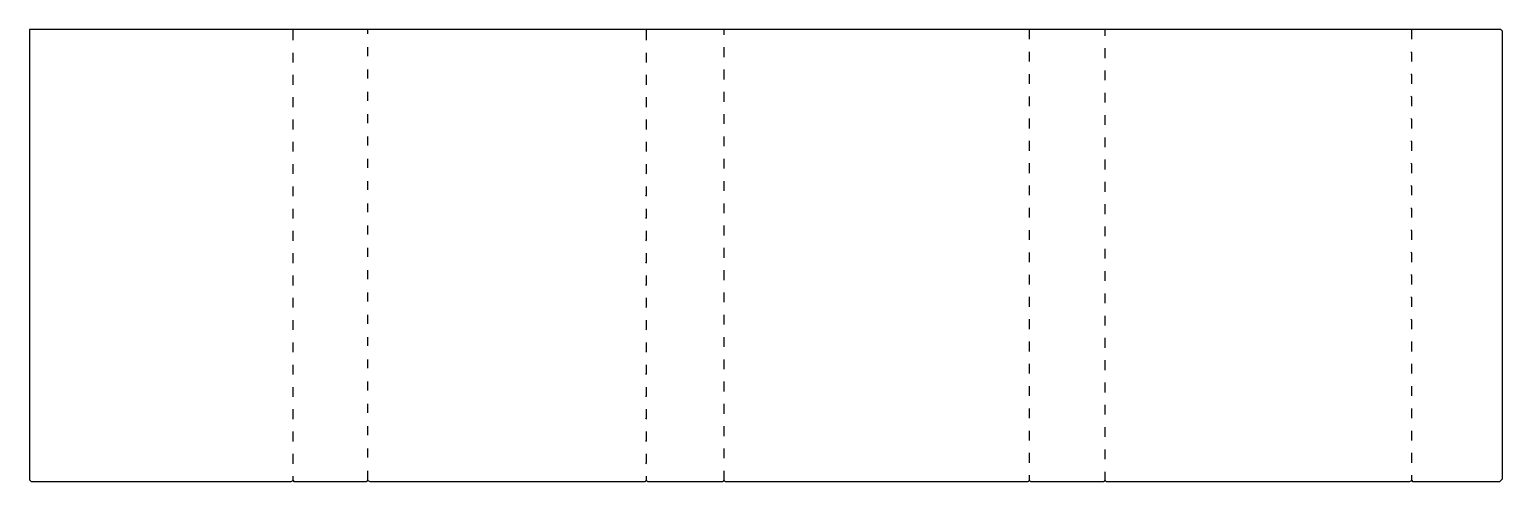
# Model space of a CAD drawing. Extents: x 85 to 1739, y 28 to 535.
import ezdxf

# ---------------------------------------------------------------- set-up
doc = ezdxf.new("R2010")
doc.units = 0
doc.layers.get('0').update_dxf_attribs({"linetype": 'CONTINUOUS'})

msp = doc.modelspace()

# ---------------------------------------------------------------- linework, layer by layer
at = {"color": 250, "linetype": 'CONTINUOUS'}
for points in [[(1637, 29), (1638, 28), (1736, 28), (1738, 30), (1739, 31), (1739, 533), (1737, 535), (85, 535), (85, 30), (87, 28), (379, 28), (381, 29), (382, 28), (463, 28), (465, 29), (467, 28), (776, 28), (778, 29), (779, 28), (863, 28), (865, 29), (866, 28), (1206, 28), (1208, 29), (1209, 28), (1291, 28), (1293, 29), (1294, 28), (1635, 28), (1637, 29), (1637, 35)], [(381, 523), (381, 535)], [(465, 530), (465, 535)], [(865, 529), (865, 535)], [(1208, 524), (1208, 535)], [(1293, 528), (1293, 535)], [(465, 505), (465, 515)], [(865, 504), (865, 515)], [(1293, 503), (1293, 514)], [(381, 498), (381, 509)], [(1208, 499), (1208, 510)], [(381, 473), (381, 484)], [(465, 480), (465, 490)], [(865, 479), (865, 490)], [(1208, 474), (1208, 485)], [(1293, 478), (1293, 489)], [(465, 455), (465, 465)], [(865, 454), (865, 465)], [(1293, 453), (1293, 464)], [(381, 448), (381, 459)], [(1208, 449), (1208, 460)], [(381, 423), (381, 434)], [(465, 430), (465, 440)], [(865, 429), (865, 440)], [(1208, 424), (1208, 435)], [(1293, 428), (1293, 439)], [(465, 405), (465, 415)], [(865, 404), (865, 415)], [(1293, 403), (1293, 414)], [(381, 398), (381, 409)], [(1208, 399), (1208, 410)], [(381, 373), (381, 384)], [(465, 380), (465, 390)], [(865, 379), (865, 390)], [(1208, 374), (1208, 385)], [(1293, 378), (1293, 389)], [(465, 355), (465, 365)], [(865, 354), (865, 365)], [(1293, 353), (1293, 364)], [(381, 348), (381, 359)], [(1208, 349), (1208, 360)], [(381, 323), (381, 334)], [(465, 330), (465, 340)], [(865, 329), (865, 340)], [(1208, 324), (1208, 335)], [(1293, 328), (1293, 339)], [(465, 305), (465, 315)], [(865, 304), (865, 315)], [(381, 298), (381, 309)], [(1208, 299), (1208, 310)], [(1293, 303), (1293, 314)], [(381, 273), (381, 284)], [(465, 280), (465, 290)], [(865, 279), (865, 290)], [(1208, 274), (1208, 285)], [(1293, 278), (1293, 289)], [(465, 255), (465, 265)], [(865, 254), (865, 265)], [(381, 248), (381, 259)], [(1208, 249), (1208, 260)], [(1293, 253), (1293, 264)], [(381, 223), (381, 234)], [(465, 230), (465, 240)], [(865, 229), (865, 240)], [(1208, 224), (1208, 235)], [(1293, 228), (1293, 239)], [(381, 198), (381, 209)], [(465, 205), (465, 215)], [(865, 204), (865, 215)], [(1208, 199), (1208, 210)], [(1293, 203), (1293, 214)], [(381, 173), (381, 184)], [(465, 180), (465, 190)], [(865, 179), (865, 190)], [(1208, 174), (1208, 185)], [(1293, 178), (1293, 189)], [(381, 148), (381, 159)], [(465, 155), (465, 165)], [(865, 154), (865, 165)], [(1208, 149), (1208, 160)], [(1293, 153), (1293, 164)], [(381, 123), (381, 134)], [(465, 130), (465, 140)], [(865, 129), (865, 140)], [(1208, 124), (1208, 135)], [(1293, 128), (1293, 139)], [(381, 98), (381, 109)], [(465, 105), (465, 115)], [(865, 104), (865, 115)], [(1208, 99), (1208, 110)], [(1293, 103), (1293, 114)], [(381, 73), (381, 84)], [(465, 80), (465, 90)], [(865, 79), (865, 90)], [(1208, 74), (1208, 85)], [(1293, 78), (1293, 89)], [(381, 48), (381, 59)], [(465, 55), (465, 65)], [(865, 54), (865, 65)], [(1208, 49), (1208, 60)], [(1293, 53), (1293, 64)], [(381, 29), (381, 34)], [(465, 29), (465, 40)], [(865, 29), (865, 40)], [(1208, 29), (1208, 35)], [(1293, 29), (1293, 39)]]:
    msp.add_lwpolyline(points, dxfattribs=at)
at = {"color": 251, "linetype": 'CONTINUOUS'}
for points in [[(778, 523), (778, 535)], [(1637, 524), (1637, 535)], [(778, 498), (778, 509)], [(1637, 499), (1637, 509), (1636, 510)], [(778, 473), (778, 484)], [(1637, 474), (1637, 484), (1636, 485)], [(778, 448), (778, 459)], [(1637, 449), (1637, 459), (1636, 460)], [(778, 423), (778, 434)], [(1637, 424), (1637, 434), (1636, 435)], [(778, 398), (778, 409)], [(1637, 399), (1637, 409), (1636, 410)], [(1637, 374), (1637, 384), (1636, 385)], [(1637, 349), (1637, 359), (1636, 360)], [(1637, 324), (1637, 334), (1636, 335)], [(1637, 299), (1637, 309), (1636, 310)], [(1637, 274), (1637, 284), (1636, 285)], [(1637, 249), (1637, 259), (1636, 260)], [(1637, 224), (1637, 234), (1636, 235)], [(1637, 199), (1637, 209), (1636, 210)], [(1637, 174), (1637, 185)], [(1637, 149), (1637, 160)], [(1637, 124), (1637, 135)], [(1637, 99), (1637, 110)], [(1637, 74), (1637, 85)], [(1637, 49), (1637, 60)], [(778, 29), (778, 34)]]:
    msp.add_lwpolyline(points, dxfattribs=at)
at = {"color": 252, "linetype": 'CONTINUOUS'}
for points in [[(777, 373), (778, 374), (778, 384)], [(777, 348), (778, 349), (778, 359)], [(777, 323), (778, 324), (778, 334)], [(777, 298), (778, 299), (778, 309)], [(777, 273), (778, 274), (778, 284)], [(777, 248), (778, 249), (778, 259)], [(777, 223), (778, 224), (778, 234)], [(777, 198), (778, 199), (778, 209)], [(777, 173), (778, 174), (778, 184)], [(777, 148), (778, 149), (778, 159)], [(777, 123), (778, 124), (778, 134)], [(777, 98), (778, 99), (778, 109)], [(777, 73), (778, 74), (778, 84)], [(777, 48), (778, 49), (778, 59)]]:
    msp.add_lwpolyline(points, dxfattribs=at)

doc.saveas('drawing.dxf')
